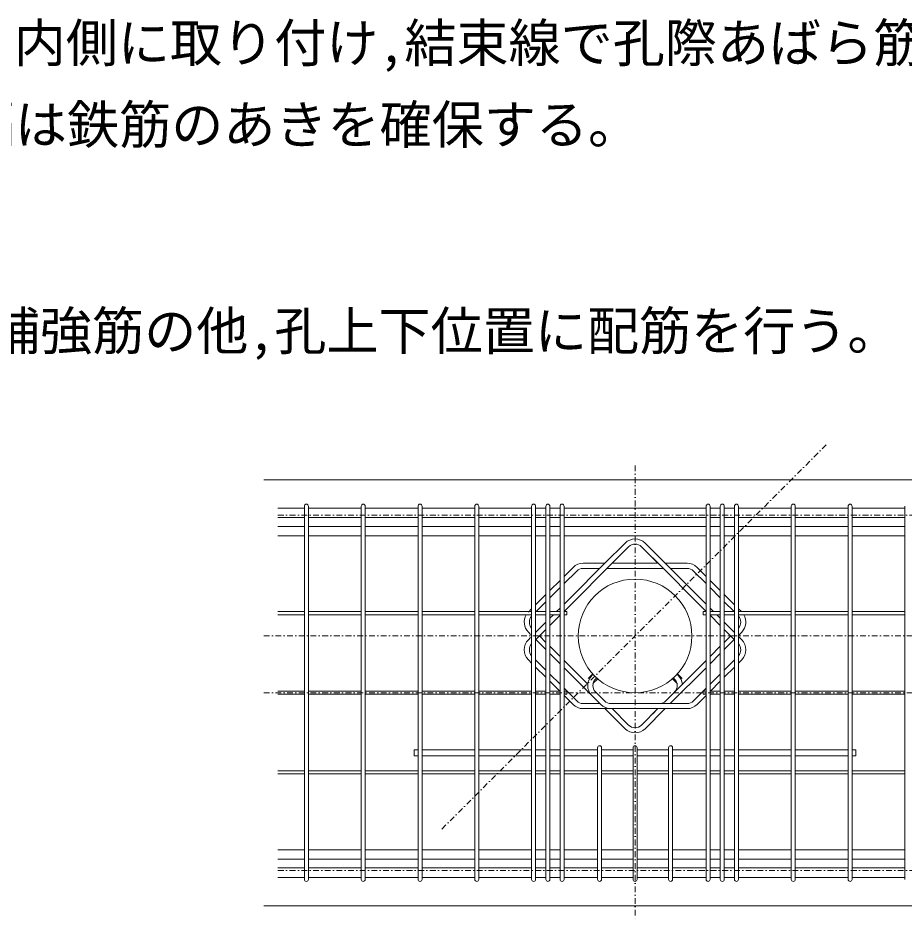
# Model space of a CAD drawing. Units: millimetres, scale not verified. Extents: x -5554 to 1990, y -5428 to 5334.
# Drawn here: x -426 to 340, y -2670 to -1891 of the extents above; entities that cross this region are included whole.
import ezdxf
from ezdxf.enums import TextEntityAlignment as Align

# ---------------------------------------------------------------- set-up
doc = ezdxf.new("R2010")
doc.units = ezdxf.units.MM
doc.header["$LTSCALE"] = 5
doc.linetypes.add('USER4', pattern=[2.01, 1, -0.5, 0.01, -0.5])
doc.layers.add('0-3_5', color=7, linetype='Continuous', lineweight=18)
doc.styles.add('ＭＳ ゴシック', font='')
doc.styles.get('ＭＳ ゴシック').set_extended_font_data('MS Gothic')

msp = doc.modelspace()

# ---------------------------------------------------------------- linework, layer by layer
at = {"layer": '0-3_5', "linetype": 'USER4'}
for p, q in [((-59.594, -2591.523), (274.125, -2257.803)), ((107.265, -2277.434), (107.265, -2670.045)), ((-201.18, -2320.207), (415.711, -2320.207)), ((-213.449, -2424.663), (427.98, -2424.663)), ((-213.449, -2473.739), (427.98, -2473.739)), ((-201.18, -2627.272), (415.711, -2627.272))]:
    msp.add_line(p, q, dxfattribs=at)
at = {"layer": '0-3_5'}
for p, q in [((148.49, -2289.703), (-213.449, -2289.703)), ((148.49, -2289.703), (427.98, -2289.703)), ((-178.359, -2314.241), (-201.18, -2314.241)), ((-178.359, -2634.955), (-178.359, -2312.523)), ((-174.924, -2634.955), (-174.924, -2312.523)), ((-129.283, -2314.241), (-174.924, -2314.241)), ((-129.283, -2634.955), (-129.283, -2312.523)), ((-125.847, -2634.955), (-125.847, -2312.523)), ((-80.206, -2314.241), (-125.847, -2314.241)), ((-80.206, -2634.955), (-80.206, -2312.523)), ((-76.771, -2634.955), (-76.771, -2312.523)), ((-31.13, -2314.241), (-76.771, -2314.241)), ((-31.13, -2634.955), (-31.13, -2312.523)), ((-27.695, -2634.955), (-27.695, -2312.523)), ((17.946, -2314.241), (-27.695, -2314.241)), ((17.946, -2634.955), (17.946, -2312.523)), ((21.382, -2634.955), (21.382, -2312.523)), ((30.216, -2314.241), (21.382, -2314.241)), ((30.216, -2634.955), (30.216, -2312.523)), ((33.651, -2634.955), (33.651, -2312.523)), ((42.485, -2314.241), (33.651, -2314.241)), ((42.485, -2634.955), (42.485, -2312.523)), ((45.92, -2634.955), (45.92, -2312.523)), ((168.611, -2314.241), (45.92, -2314.241)), ((168.611, -2609.374), (168.611, -2312.523)), ((172.046, -2609.374), (172.046, -2312.523)), ((172.046, -2314.241), (180.88, -2314.241)), ((180.88, -2609.374), (180.88, -2312.523)), ((184.315, -2609.374), (184.315, -2312.523)), ((184.315, -2314.241), (193.149, -2314.241)), ((193.149, -2609.374), (193.149, -2312.523)), ((196.584, -2609.374), (196.584, -2312.523)), ((196.584, -2314.241), (242.226, -2314.241)), ((242.226, -2522.957), (242.226, -2312.523)), ((245.661, -2522.957), (245.661, -2312.523)), ((245.661, -2314.241), (291.302, -2314.241)), ((291.302, -2522.957), (291.302, -2312.523)), ((294.737, -2522.957), (294.737, -2312.523)), ((294.737, -2314.241), (340.378, -2314.241)), ((340.378, -2634.955), (340.378, -2312.523)), ((-201.18, -2322.339), (-178.359, -2322.339)), ((-174.924, -2322.339), (-129.283, -2322.339)), ((-125.847, -2322.339), (-80.206, -2322.339)), ((-76.771, -2322.339), (-31.13, -2322.339)), ((-27.695, -2322.339), (17.946, -2322.339)), ((21.382, -2322.339), (30.216, -2322.339)), ((33.651, -2322.339), (42.485, -2322.339)), ((45.92, -2322.339), (168.611, -2322.339)), ((180.88, -2322.339), (172.046, -2322.339)), ((193.149, -2322.339), (184.315, -2322.339)), ((242.226, -2322.339), (196.584, -2322.339)), ((291.302, -2322.339), (245.661, -2322.339)), ((340.378, -2322.339), (294.737, -2322.339)), ((-201.18, -2330.007), (-178.359, -2330.007)), ((-174.924, -2330.007), (-129.283, -2330.007)), ((-125.847, -2330.007), (-80.206, -2330.007)), ((-76.771, -2330.007), (-31.13, -2330.007)), ((-27.695, -2330.007), (17.946, -2330.007)), ((21.382, -2330.007), (30.216, -2330.007)), ((33.651, -2330.007), (42.485, -2330.007)), ((168.611, -2330.007), (45.92, -2330.007)), ((180.88, -2330.007), (172.046, -2330.007)), ((193.149, -2330.007), (184.315, -2330.007)), ((242.226, -2330.007), (196.584, -2330.007)), ((291.302, -2330.007), (245.661, -2330.007)), ((340.378, -2330.007), (294.737, -2330.007)), ((-201.18, -2338.104), (-178.359, -2338.104)), ((-174.924, -2338.104), (-129.283, -2338.104)), ((-125.847, -2338.104), (-80.206, -2338.104)), ((-76.771, -2338.104), (-31.13, -2338.104)), ((-27.695, -2338.104), (17.946, -2338.104)), ((21.382, -2338.104), (30.216, -2338.104)), ((33.651, -2338.104), (42.485, -2338.104)), ((45.92, -2338.104), (168.611, -2338.104)), ((81.246, -2361.845), (98.59, -2344.501)), ((115.941, -2344.501), (168.611, -2397.171)), ((115.941, -2344.501), (126.047, -2354.606)), ((180.88, -2338.104), (172.046, -2338.104)), ((193.149, -2338.104), (184.315, -2338.104)), ((242.226, -2338.104), (196.584, -2338.104)), ((291.302, -2338.104), (245.661, -2338.104)), ((340.378, -2338.104), (294.737, -2338.104)), ((87.492, -2361.845), (101.713, -2347.624)), ((112.818, -2347.624), (127.039, -2361.845)), ((45.92, -2403.417), (92.031, -2357.306)), ((45.92, -2397.171), (85.785, -2357.306)), ((122.499, -2357.306), (168.611, -2403.417)), ((45.92, -2373.226), (53.707, -2365.439)), ((45.92, -2379.472), (56.831, -2368.562)), ((81.246, -2361.845), (62.383, -2361.845)), ((76.829, -2366.262), (62.383, -2366.262)), ((107.265, -2366.262), (83.075, -2366.262)), ((107.265, -2361.845), (87.492, -2361.845)), ((107.265, -2361.845), (127.039, -2361.845)), ((107.265, -2366.262), (131.456, -2366.262)), ((133.285, -2361.845), (152.148, -2361.845)), ((137.702, -2366.262), (152.148, -2366.262)), ((157.7, -2368.562), (168.611, -2379.472)), ((160.824, -2365.439), (168.611, -2373.226)), ((33.651, -2385.495), (42.485, -2376.661)), ((33.651, -2391.742), (42.485, -2382.908)), ((172.046, -2376.661), (180.88, -2385.495)), ((172.046, -2382.908), (180.88, -2391.742)), ((21.382, -2397.764), (30.216, -2388.931)), ((184.315, -2388.931), (193.149, -2397.764)), ((21.71, -2403.683), (30.216, -2395.177)), ((184.315, -2395.177), (192.821, -2403.683)), ((-178.359, -2403.683), (-201.18, -2403.683)), ((-178.359, -2406.382), (-201.18, -2406.382)), ((-129.283, -2403.683), (-174.924, -2403.683)), ((-129.283, -2406.382), (-174.924, -2406.382)), ((-80.206, -2403.683), (-125.847, -2403.683)), ((-80.206, -2406.382), (-125.847, -2406.382)), ((-31.13, -2403.683), (-76.771, -2403.683)), ((-31.13, -2406.382), (-76.771, -2406.382)), ((17.946, -2403.683), (-27.695, -2403.683)), ((17.946, -2406.382), (-27.695, -2406.382)), ((15.131, -2404.015), (17.946, -2401.2)), ((30.216, -2403.683), (21.382, -2403.683)), ((30.216, -2406.382), (21.382, -2406.382)), ((42.485, -2403.683), (33.651, -2403.683)), ((42.485, -2406.382), (33.651, -2406.382)), ((33.651, -2409.44), (36.709, -2406.382)), ((33.651, -2415.686), (42.485, -2406.852)), ((39.408, -2403.683), (42.485, -2400.606)), ((48.374, -2403.683), (45.92, -2403.683)), ((48.374, -2406.382), (45.92, -2406.382)), ((48.374, -2406.382), (48.374, -2403.683)), ((168.611, -2403.683), (166.157, -2403.683)), ((166.157, -2406.382), (166.157, -2403.683)), ((168.611, -2406.382), (166.157, -2406.382)), ((172.046, -2400.606), (175.123, -2403.683)), ((172.046, -2403.683), (180.88, -2403.683)), ((172.046, -2406.382), (180.88, -2406.382)), ((172.046, -2406.852), (180.88, -2415.686)), ((177.822, -2406.382), (180.88, -2409.44)), ((184.315, -2403.683), (193.149, -2403.683)), ((184.315, -2406.382), (193.149, -2406.382)), ((196.584, -2401.2), (199.068, -2403.683)), ((196.584, -2403.683), (242.226, -2403.683)), ((196.584, -2406.382), (242.226, -2406.382)), ((245.661, -2403.683), (291.302, -2403.683)), ((245.661, -2406.382), (291.302, -2406.382)), ((294.737, -2403.683), (340.378, -2403.683)), ((294.737, -2406.382), (340.378, -2406.382)), ((21.382, -2421.709), (30.216, -2412.875)), ((184.315, -2412.875), (193.149, -2421.709)), ((15.131, -2421.366), (17.078, -2423.313)), ((21.551, -2427.786), (30.216, -2419.121)), ((184.315, -2419.121), (192.98, -2427.786)), ((196.584, -2424.182), (199.4, -2421.366)), ((15.131, -2427.96), (17.078, -2426.012)), ((21.382, -2427.955), (23.325, -2426.012)), ((21.551, -2427.786), (30.216, -2436.451)), ((24.674, -2424.663), (30.216, -2430.204)), ((184.315, -2430.204), (189.857, -2424.663)), ((184.315, -2436.451), (192.98, -2427.786)), ((191.206, -2426.012), (193.149, -2427.955)), ((196.584, -2425.144), (199.4, -2427.96)), ((33.651, -2433.64), (42.485, -2442.473)), ((172.046, -2442.473), (180.88, -2433.64)), ((15.131, -2445.311), (17.946, -2448.126)), ((21.382, -2445.315), (30.216, -2454.149)), ((33.651, -2439.886), (42.485, -2448.72)), ((45.92, -2445.909), (66.418, -2466.406)), ((133.756, -2480.764), (168.611, -2445.909)), ((172.046, -2448.72), (180.88, -2439.886)), ((184.315, -2454.149), (193.149, -2445.315)), ((196.584, -2448.126), (199.4, -2445.311)), ((21.382, -2451.562), (30.216, -2460.395)), ((45.92, -2452.155), (77.652, -2483.887)), ((137.702, -2483.064), (168.611, -2452.155)), ((184.315, -2460.395), (193.149, -2451.562)), ((33.651, -2457.584), (42.485, -2466.418)), ((66.647, -2461.478), (70.759, -2457.366)), ((69.961, -2458.845), (71.037, -2457.768)), ((70.916, -2465.747), (75.028, -2461.635)), ((73.084, -2461.968), (74.16, -2460.892)), ((143.615, -2465.747), (139.503, -2461.635)), ((140.371, -2460.892), (141.447, -2461.968)), ((143.494, -2457.768), (144.57, -2458.845)), ((147.884, -2461.478), (143.772, -2457.366)), ((172.046, -2466.418), (180.88, -2457.584)), ((33.651, -2463.831), (42.485, -2472.664)), ((45.92, -2469.853), (56.831, -2480.764)), ((157.7, -2480.764), (168.611, -2469.853)), ((172.046, -2472.664), (180.88, -2463.831)), ((-178.359, -2472.39), (-201.18, -2472.39)), ((-178.359, -2475.089), (-201.18, -2475.089)), ((-129.283, -2472.39), (-174.924, -2472.39)), ((-129.283, -2475.089), (-174.924, -2475.089)), ((-80.206, -2472.39), (-125.847, -2472.39)), ((-80.206, -2475.089), (-125.847, -2475.089)), ((-31.13, -2472.39), (-76.771, -2472.39)), ((-31.13, -2475.089), (-76.771, -2475.089)), ((17.946, -2472.39), (-27.695, -2472.39)), ((17.946, -2475.089), (-27.695, -2475.089)), ((21.382, -2470.447), (21.551, -2470.616)), ((30.216, -2472.39), (21.382, -2472.39)), ((30.216, -2475.089), (21.382, -2475.089)), ((42.485, -2472.39), (33.651, -2472.39)), ((42.485, -2475.089), (33.651, -2475.089)), ((48.374, -2472.39), (45.92, -2472.39)), ((48.374, -2475.089), (45.92, -2475.089)), ((45.92, -2476.1), (53.707, -2483.887)), ((48.374, -2475.089), (48.374, -2472.39)), ((73.084, -2473.073), (80.775, -2480.764)), ((160.824, -2483.887), (168.611, -2476.1)), ((166.157, -2472.39), (168.611, -2472.39)), ((166.157, -2475.089), (166.157, -2472.39)), ((166.157, -2475.089), (168.611, -2475.089)), ((172.046, -2472.39), (180.88, -2472.39)), ((172.046, -2475.089), (180.88, -2475.089)), ((184.315, -2472.39), (193.149, -2472.39)), ((184.315, -2475.089), (193.149, -2475.089)), ((192.98, -2470.616), (193.149, -2470.447)), ((196.584, -2472.39), (242.226, -2472.39)), ((196.584, -2475.089), (242.226, -2475.089)), ((245.661, -2472.39), (291.302, -2472.39)), ((245.661, -2475.089), (291.302, -2475.089)), ((294.737, -2472.39), (340.378, -2472.39)), ((294.737, -2475.089), (340.378, -2475.089)), ((76.829, -2483.064), (62.383, -2483.064)), ((107.265, -2483.064), (86.328, -2483.064)), ((107.265, -2483.064), (152.148, -2483.064)), ((107.265, -2487.481), (62.383, -2487.481)), ((81.246, -2487.481), (98.59, -2504.825)), ((81.246, -2487.481), (85.785, -2492.02)), ((87.492, -2487.481), (101.713, -2501.702)), ((87.492, -2487.481), (92.031, -2492.02)), ((107.265, -2487.481), (152.148, -2487.481)), ((112.818, -2501.702), (127.039, -2487.481)), ((115.941, -2504.825), (133.285, -2487.481)), ((122.499, -2492.02), (127.039, -2487.481)), ((128.746, -2492.02), (133.285, -2487.481)), ((-83.396, -2522.957), (-83.396, -2528.11)), ((-80.206, -2522.957), (-83.396, -2522.957)), ((-31.13, -2522.957), (-76.771, -2522.957)), ((17.946, -2522.957), (-27.695, -2522.957)), ((30.216, -2522.957), (21.382, -2522.957)), ((42.485, -2522.957), (33.651, -2522.957)), ((74.875, -2522.957), (45.92, -2522.957)), ((74.875, -2634.955), (74.875, -2521.24)), ((78.31, -2634.955), (78.31, -2521.24)), ((105.548, -2522.957), (78.31, -2522.957)), ((105.548, -2634.955), (105.548, -2521.24)), ((108.983, -2634.955), (108.983, -2521.24)), ((108.983, -2522.957), (136.221, -2522.957)), ((136.221, -2634.955), (136.221, -2521.24)), ((139.656, -2634.955), (139.656, -2521.24)), ((139.656, -2522.957), (168.611, -2522.957)), ((172.046, -2522.957), (180.88, -2522.957)), ((184.315, -2522.957), (193.149, -2522.957)), ((196.584, -2522.957), (242.226, -2522.957)), ((242.226, -2609.374), (242.226, -2522.957)), ((245.661, -2522.957), (291.302, -2522.957)), ((245.661, -2609.374), (245.661, -2522.957)), ((291.302, -2609.374), (291.302, -2522.957)), ((294.737, -2609.374), (294.737, -2522.957)), ((294.737, -2522.957), (297.927, -2522.957)), ((297.927, -2522.957), (297.927, -2528.11)), ((-80.206, -2528.11), (-83.396, -2528.11)), ((-31.13, -2528.11), (-76.771, -2528.11)), ((17.946, -2528.11), (-27.695, -2528.11)), ((30.216, -2528.11), (21.382, -2528.11)), ((42.485, -2528.11), (33.651, -2528.11)), ((74.875, -2528.11), (45.92, -2528.11)), ((105.548, -2528.11), (78.31, -2528.11)), ((108.983, -2528.11), (136.221, -2528.11)), ((139.656, -2528.11), (168.611, -2528.11)), ((172.046, -2528.11), (180.88, -2528.11)), ((184.315, -2528.11), (193.149, -2528.11)), ((196.584, -2528.11), (242.226, -2528.11)), ((245.661, -2528.11), (291.302, -2528.11)), ((294.737, -2528.11), (297.927, -2528.11)), ((-178.359, -2541.097), (-201.18, -2541.097)), ((-178.359, -2543.796), (-201.18, -2543.796)), ((-129.283, -2541.097), (-174.924, -2541.097)), ((-129.283, -2543.796), (-174.924, -2543.796)), ((-80.206, -2541.097), (-125.847, -2541.097)), ((-80.206, -2543.796), (-125.847, -2543.796)), ((-31.13, -2541.097), (-76.771, -2541.097)), ((-31.13, -2543.796), (-76.771, -2543.796)), ((17.946, -2541.097), (-27.695, -2541.097)), ((17.946, -2543.796), (-27.695, -2543.796)), ((30.216, -2541.097), (21.382, -2541.097)), ((30.216, -2543.796), (21.382, -2543.796)), ((42.485, -2541.097), (33.651, -2541.097)), ((42.485, -2543.796), (33.651, -2543.796)), ((74.875, -2541.097), (45.92, -2541.097)), ((74.875, -2543.796), (45.92, -2543.796)), ((105.548, -2541.097), (78.31, -2541.097)), ((105.548, -2543.796), (78.31, -2543.796)), ((136.221, -2541.097), (108.983, -2541.097)), ((136.221, -2543.796), (108.983, -2543.796)), ((168.611, -2541.097), (139.656, -2541.097)), ((168.611, -2543.796), (139.656, -2543.796)), ((172.046, -2541.097), (180.88, -2541.097)), ((172.046, -2543.796), (180.88, -2543.796)), ((184.315, -2541.097), (193.149, -2541.097)), ((184.315, -2543.796), (193.149, -2543.796)), ((196.584, -2541.097), (242.226, -2541.097)), ((196.584, -2543.796), (242.226, -2543.796)), ((245.661, -2541.097), (291.302, -2541.097)), ((245.661, -2543.796), (291.302, -2543.796)), ((294.737, -2541.097), (340.378, -2541.097)), ((294.737, -2543.796), (340.378, -2543.796)), ((105.548, -2634.955), (105.548, -2566.881)), ((108.983, -2634.955), (108.983, -2566.881)), ((168.611, -2634.955), (168.611, -2573.946)), ((172.046, -2634.955), (172.046, -2573.946)), ((180.88, -2634.955), (180.88, -2573.946)), ((184.315, -2634.955), (184.315, -2573.946)), ((193.149, -2634.955), (193.149, -2573.946)), ((196.584, -2634.955), (196.584, -2573.946)), ((242.226, -2634.955), (242.226, -2573.946)), ((245.661, -2633.238), (245.661, -2573.946)), ((291.302, -2634.955), (291.302, -2573.946)), ((294.737, -2633.238), (294.737, -2573.946)), ((-201.18, -2609.374), (-178.359, -2609.374)), ((-174.924, -2609.374), (-129.283, -2609.374)), ((-125.847, -2609.374), (-80.206, -2609.374)), ((-76.771, -2609.374), (-31.13, -2609.374)), ((-27.695, -2609.374), (17.946, -2609.374)), ((21.382, -2609.374), (30.216, -2609.374)), ((33.651, -2609.374), (42.485, -2609.374)), ((45.92, -2609.374), (74.875, -2609.374)), ((78.31, -2609.374), (105.548, -2609.374)), ((136.221, -2609.374), (108.983, -2609.374)), ((168.611, -2609.374), (139.656, -2609.374)), ((180.88, -2609.374), (172.046, -2609.374)), ((193.149, -2609.374), (184.315, -2609.374)), ((242.226, -2609.374), (196.584, -2609.374)), ((291.302, -2609.374), (245.661, -2609.374)), ((340.378, -2609.374), (294.737, -2609.374)), ((-201.18, -2617.472), (-178.359, -2617.472)), ((-174.924, -2617.472), (-129.283, -2617.472)), ((-125.847, -2617.472), (-80.206, -2617.472)), ((-76.771, -2617.472), (-31.13, -2617.472)), ((-27.695, -2617.472), (17.946, -2617.472)), ((21.382, -2617.472), (30.216, -2617.472)), ((33.651, -2617.472), (42.485, -2617.472)), ((45.92, -2617.472), (74.875, -2617.472)), ((78.31, -2617.472), (105.548, -2617.472)), ((136.221, -2617.472), (108.983, -2617.472)), ((168.611, -2617.472), (139.656, -2617.472)), ((180.88, -2617.472), (172.046, -2617.472)), ((193.149, -2617.472), (184.315, -2617.472)), ((242.226, -2617.472), (196.584, -2617.472)), ((291.302, -2617.472), (245.661, -2617.472)), ((340.378, -2617.472), (294.737, -2617.472)), ((-201.18, -2625.14), (-178.359, -2625.14)), ((-174.924, -2625.14), (-129.283, -2625.14)), ((-125.847, -2625.14), (-80.206, -2625.14)), ((-76.771, -2625.14), (-31.13, -2625.14)), ((-27.695, -2625.14), (17.946, -2625.14)), ((21.382, -2625.14), (30.216, -2625.14)), ((33.651, -2625.14), (42.485, -2625.14)), ((45.92, -2625.14), (74.875, -2625.14)), ((78.31, -2625.14), (105.548, -2625.14)), ((136.221, -2625.14), (108.983, -2625.14)), ((168.611, -2625.14), (139.656, -2625.14)), ((180.88, -2625.14), (172.046, -2625.14)), ((193.149, -2625.14), (184.315, -2625.14)), ((242.226, -2625.14), (196.584, -2625.14)), ((291.302, -2625.14), (245.661, -2625.14)), ((340.378, -2625.14), (294.737, -2625.14)), ((-178.359, -2633.238), (-201.18, -2633.238)), ((-129.283, -2633.238), (-174.924, -2633.238)), ((-80.206, -2633.238), (-125.847, -2633.238)), ((-31.13, -2633.238), (-76.771, -2633.238)), ((17.946, -2633.238), (-27.695, -2633.238)), ((30.216, -2633.238), (21.382, -2633.238)), ((42.485, -2633.238), (33.651, -2633.238)), ((74.875, -2633.238), (45.92, -2633.238)), ((105.548, -2633.238), (78.31, -2633.238)), ((108.983, -2633.238), (136.221, -2633.238)), ((139.656, -2633.238), (168.611, -2633.238)), ((172.046, -2633.238), (180.88, -2633.238)), ((184.315, -2633.238), (193.149, -2633.238)), ((196.584, -2633.238), (242.226, -2633.238)), ((245.661, -2633.238), (291.302, -2633.238)), ((245.661, -2633.238), (245.661, -2634.955)), ((294.737, -2633.238), (340.378, -2633.238)), ((294.737, -2634.955), (294.737, -2633.238)), ((-213.449, -2657.776), (427.98, -2657.776))]:
    msp.add_line(p, q, dxfattribs=at)
msp.add_circle((107.265, -2424.663), 49.076, dxfattribs=at)
for centre, radius, start, end in [((-176.641, -2312.523), 1.718, 0, 180), ((-127.565, -2312.523), 1.718, 0, 180), ((-78.489, -2312.523), 1.718, 0, 180), ((-29.412, -2312.523), 1.718, 0, 180), ((19.664, -2312.523), 1.718, 0, 180), ((31.933, -2312.523), 1.718, 0, 180), ((44.202, -2312.523), 1.718, 0, 180), ((170.329, -2312.523), 1.718, 0, 180), ((182.598, -2312.523), 1.718, 0, 180), ((194.867, -2312.523), 1.718, 0, 180), ((243.943, -2312.523), 1.718, 0, 180), ((293.02, -2312.523), 1.718, 0, 180), ((107.265, -2353.176), 12.269, 45, 135), ((107.265, -2353.176), 7.852, 45, 135), ((62.383, -2374.114), 12.269, 90, 135), ((62.383, -2374.114), 7.852, 90, 135), ((152.148, -2374.114), 12.269, 45, 90), ((152.148, -2374.114), 7.852, 45, 90), ((23.807, -2412.691), 12.269, 149.05649, 225), ((23.807, -2412.691), 7.852, 138.27098, 221.72902), ((190.724, -2412.691), 7.852, 318.27098, 41.72902), ((190.724, -2412.691), 12.269, 315, 30.9435), ((23.807, -2436.635), 12.269, 135, 225), ((190.724, -2436.635), 12.269, 315, 45), ((23.807, -2436.635), 7.852, 138.27098, 221.72902), ((190.724, -2436.635), 7.852, 318.27098, 41.72902), ((78.636, -2467.52), 12.269, 135, 225), ((78.636, -2467.52), 7.852, 135, 225), ((135.895, -2467.52), 7.852, 315, 45), ((135.895, -2467.52), 12.269, 5.20818, 45), ((135.895, -2467.52), 12.269, 315, 315.00452), ((62.383, -2475.212), 12.269, 225, 270), ((62.383, -2475.212), 7.852, 225, 270), ((86.328, -2475.212), 12.269, 225, 270), ((86.328, -2475.212), 7.852, 225, 270), ((128.203, -2475.212), 7.852, 270, 315), ((152.148, -2475.212), 7.852, 270, 315), ((152.148, -2475.212), 12.269, 270, 315), ((107.265, -2496.15), 12.269, 225, 315), ((107.265, -2496.15), 7.852, 225, 315), ((76.593, -2521.24), 1.718, 0, 180), ((107.265, -2521.24), 1.718, 0, 180), ((107.265, -2521.24), 1.718, 0, 180), ((137.938, -2521.24), 1.718, 0, 180), ((-176.641, -2634.955), 1.718, 180, 0), ((-127.565, -2634.955), 1.718, 180, 0), ((-78.489, -2634.955), 1.718, 180, 0), ((-29.412, -2634.955), 1.718, 180, 0), ((19.664, -2634.955), 1.718, 180, 0), ((31.933, -2634.955), 1.718, 180, 0), ((44.202, -2634.955), 1.718, 180, 0), ((76.593, -2634.955), 1.718, 180, 0), ((107.265, -2634.955), 1.718, 180, 0), ((107.265, -2634.955), 1.718, 180, 0), ((137.938, -2634.955), 1.718, 180, 0), ((170.329, -2634.955), 1.718, 180, 0), ((182.598, -2634.955), 1.718, 180, 0), ((194.867, -2634.955), 1.718, 180, 0), ((243.943, -2634.955), 1.718, 180, 0), ((293.02, -2634.955), 1.718, 180, 0)]:
    msp.add_arc(centre, radius, start, end, dxfattribs=at)

# ---------------------------------------------------------------- texts
at = {"layer": '0-3_5', "style": 'ＭＳ ゴシック'}
for s, p in [('\u3000\u3000 スーパーハリーＺ Ｍタイプは図に示すようにあばら筋の内側に取り付け,結束線で孔際あばら筋に４～６ヶ所程度結束する。', (-1689.288, -1938.706)), ('\u3000\u3000 梁断面から見たスーパーハリーＺ Ｍタイプどうしの間隔は鉄筋のあきを確保する。', (-1688.216, -2009.301)), ('\u3000\u3000 孔径が400mm以上となるときは,補強計算より求められた補強筋の他,孔上下位置に配筋を行う。', (-1688.802, -2187.481))]:
    msp.add_text(s, height=32.99, dxfattribs=at).set_placement(p, align=Align.BOTTOM_LEFT)

doc.saveas('drawing.dxf')
